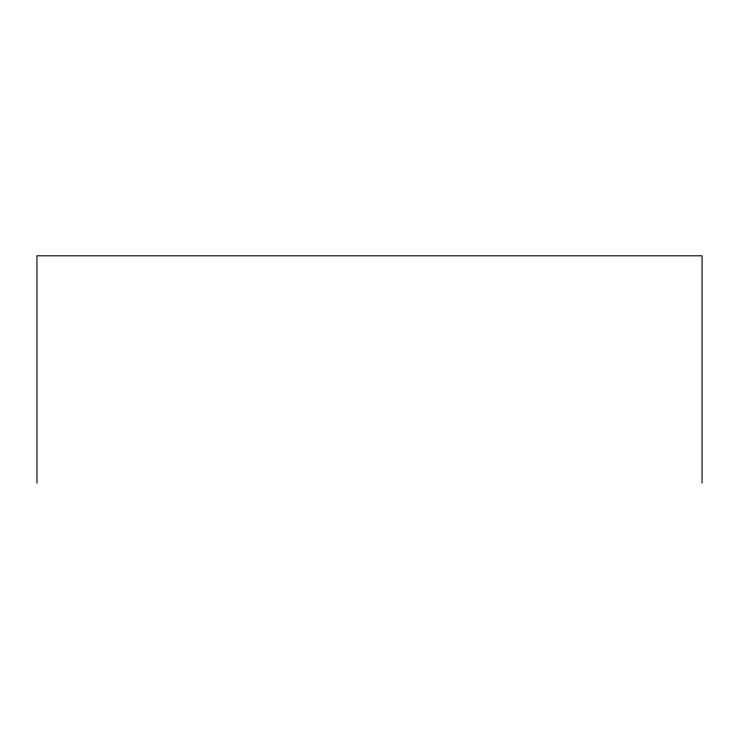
<?xml version="1.0" encoding="UTF-8"?>
<svg xmlns="http://www.w3.org/2000/svg" width="739" height="739" viewBox="0 0 739 739"><rect width="100%" height="100%" fill="white"/><g stroke="black" fill="none" stroke-linecap="round" stroke-linejoin="round"><path stroke-width="1.11" d="M702.05 483.195L702.05 255.805L36.95 255.805L36.95 483.195"/></g></svg>
